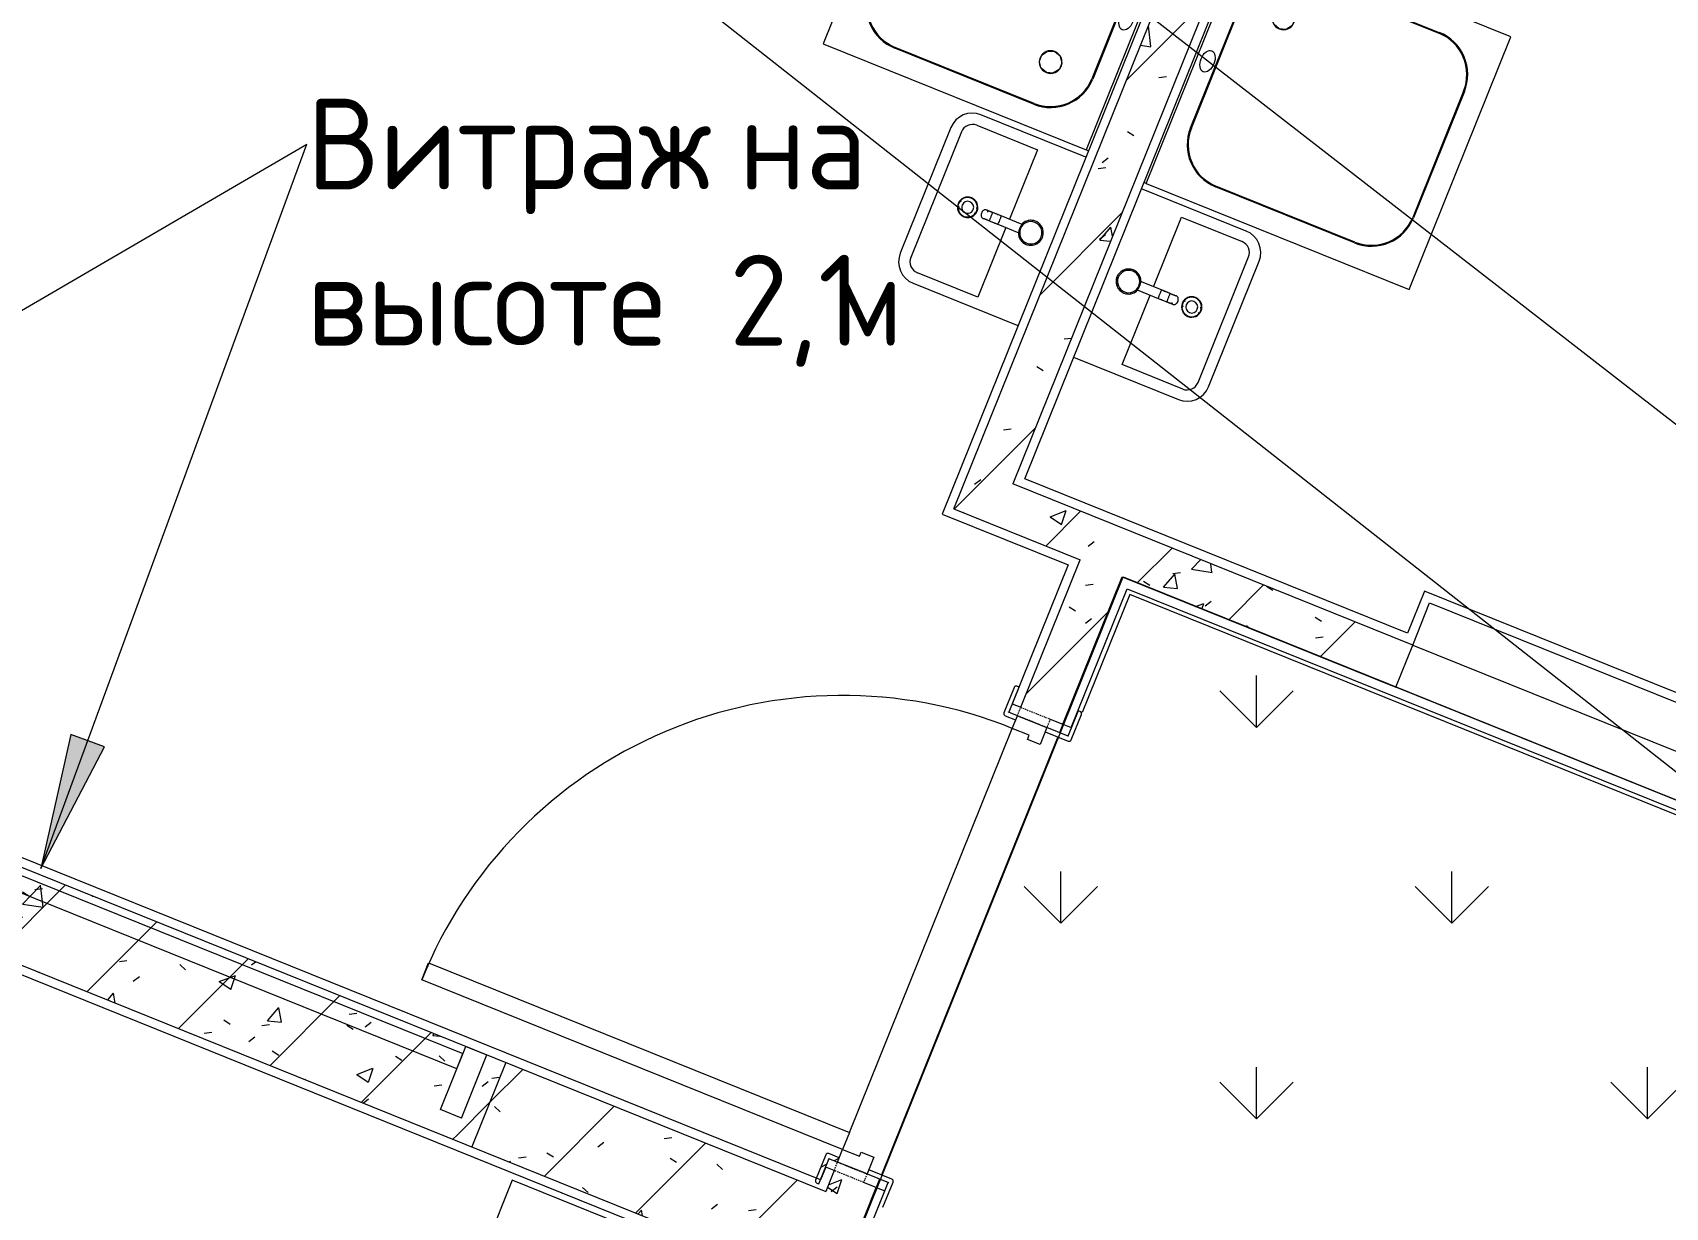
# Model space of a CAD drawing. Header units: millimetres. Extents: x -584918 to 2941280, y 3000189 to 4229862.
# Drawn here: x -424596 to -420998, y 3689583 to 3692171 of the extents above; entities that cross this region are included whole.
import ezdxf

# ---------------------------------------------------------------- set-up
doc = ezdxf.new("R2010")
doc.units = ezdxf.units.MM
doc.linetypes.add('ASVP_Невидимые', pattern=[5, 3, -2])
for name, color, linetype, lineweight in [('Аннотация', 7, 'Continuous', 0), ('Витраж', 7, 'Continuous', 0), ('Двери', 7, 'Continuous', 0), ('Панели витража', 7, 'Continuous', 0), ('Перекрытие', 7, 'Continuous', 0), ('Сантехника', 7, 'Continuous', 0), ('Стены', 7, 'Continuous', 0), ('Стены внутренние', 7, 'Continuous', 0), ('Стены несущие', 7, 'Continuous', 0), ('Стены отделка', 7, 'Continuous', 0), ('Стены разрез', 7, 'Continuous', 0), ('экспертиза ДУ', 1, 'Continuous', 0), ('экспертиза условные обозначения', 1, 'Continuous', 0)]:
    doc.layers.add(name, color=color, linetype=linetype, lineweight=lineweight)
doc.styles.add('GOST Common_1', font='', dxfattribs={"height": 700})
doc.styles.get('GOST Common_1').set_extended_font_data('GOST Common')
pattern_1 = [(45, (-437515.92, 3663725.22), (-141.4214, 141.4214), [])]
pattern_2 = [(50, (-437515.92, 3663725.22), (364.368, -31.8783), [38.1, -419.1]), (355, (-437515.92, 3663725.2), (-70.486, 382.1133), [30.48, -335.28]), (100.451, (-437485.56, 3663722.56), (293.885, 350.2334), [32.38, -356.18]), (46.184, (-437515.92, 3663826.8), (542.1585, -84.086), [57.15, -628.65]), (96.636, (-437470.74, 3663819.8), (474.805, 494.8554), [48.57, -534.27]), (351.184, (-437515.9, 3663826.8), (474.81, 494.85), [45.72, -502.92]), (21, (-437465.12, 3663801.42), (303.2285, -204.5305), [38.1, -419.1]), (326, (-437465.12, 3663801.4), (123.604, 368.376), [30.48, -335.28]), (71.451, (-437439.86, 3663784.37), (426.834, 163.8427), [32.38, -356.18]), (37.5, (-437515.92, 3663725.22), (6.17665, 169.11015), [16.764, -314.452, 16.764, -323.596, -336.55]), (37.5, (-437515.92, 3663725.22), (6.17665, 169.11015), [-671.576, 16.764, -319.786]), (7.5, (-437515.92, 3663725.22), (133.6389, 200.3615), [16.764, -177.292, 16.764, -306.832, -128.27]), (7.5, (-437515.92, 3663725.22), (133.6389, 200.3615), [-517.652, 16.764, -111.506]), (327.5, (-437629.21, 3663725.22), (271.1818, -11.45836), [16.764, -110.236, 16.764, -379.476, -525.78]), (327.5, (-437629.21, 3663725.22), (271.1818, -11.45836), [-523.24, 16.764, -509.016]), (317.5, (-437680, 3663725.22), (296.2585, 50.8528), [16.764, -148.336, 16.764, -246.38, -373.38]), (317.5, (-437680, 3663725.22), (296.2585, 50.8528), [-428.244, 16.764, -356.616])]

# ---------------------------------------------------------------- blocks, each defined once
blk = doc.blocks.new('VK_02_Мойка - Рукомойник-V165-АР Этаж 01')
at = {"layer": 'Сантехника', "color": 253, "true_color": 0xaaaaaa}
for p, q in [((-200, 0), (-200, -249)), ((200, -249), (200, 0)), ((-175, -249), (-175, -105)), ((-175, -105), (-9.9, -105)), ((9.9, -105), (175, -105)), ((175, -105), (175, -249)), ((-149, -275), (149, -275)), ((-149, -300), (149, -300))]:
    blk.add_line(p, q, dxfattribs=at)
for centre, radius, start, end in [((-149, -249), 51, 180, 270), ((-149, -249), 26, 180, 270), ((149, -249), 26, 270, 360), ((149, -249), 51, 270, 360)]:
    blk.add_arc(centre, radius, start, end, dxfattribs=at)
blk = doc.blocks.new('МС_03-03_Смеситель_Однокрановый - МС_03-03_Смеситель_Однокрановый-V166-АР Этаж 01')
at = {"layer": 'Сантехника', "color": 253, "true_color": 0xaaaaaa}
for p, q in [((-10, -24.6), (-10, -74.6)), ((10, -74.6), (10, -24.6)), ((-10, -74.6), (-10, -94.6)), ((-10, -74.6), (-10, -80.8)), ((-10, -83.3), (-10, -98.3)), ((-10, -94.6), (-9.9, -94.6)), ((10, -94.6), (10, -74.6)), ((10, -80.8), (10, -74.6)), ((10, -98.3), (10, -83.3)), ((-10, -108.1), (-10, -109.9)), ((10, -109.9), (10, -108.1))]:
    blk.add_line(p, q, dxfattribs=at)
at = {"layer": 'Сантехника', "color": 253, "true_color": 0xaaaaaa, "flags": 128}
for points in [[(-10, -83.3), (-10, -82), (-10, -80.8)], [(-10, -80.8), (-10, -82), (-10, -83.3)], [(9.9, -94.6), (9.5, -94.6), (8.9, -94.6), (8.1, -94.6), (7.1, -94.6), (5.9, -94.6), (4.5, -94.6), (3.1, -94.6), (1.6, -94.6), (0, -94.6), (-1.6, -94.6), (-3.1, -94.6), (-4.5, -94.6), (-5.9, -94.6), (-7.1, -94.6), (-8.1, -94.6), (-8.9, -94.6), (-9.5, -94.6), (-9.9, -94.6), (-10, -94.6)], [(-10, -108.1), (-10, -104.4), (-10, -98.3)], [(-10, -98.3), (-10, -104.4), (-10, -108.1)], [(-7, -104.8), (-8.1, -105.7), (-9.1, -107), (-9.8, -108.4), (-10, -109.9)], [(10, -109.9), (9.8, -108.4), (9.1, -107)], [(10, -80.8), (10, -82), (10, -83.3)], [(10, -83.3), (10, -82), (10, -80.8)], [(10, -98.3), (10, -104.4), (10, -108.1)], [(10, -108.1), (10, -104.4), (10, -98.3)], [(-10, -109.9), (-9.8, -111.5), (-9.1, -112.9), (-8.1, -114.2), (-6.7, -115.3), (-5, -116.2), (-3.1, -116.8), (-1, -117.2), (1, -117.2), (3.1, -116.8), (5, -116.2), (6.7, -115.3), (8.1, -114.2), (9.1, -112.9), (9.8, -111.5), (10, -109.9)]]:
    blk.add_lwpolyline(points, dxfattribs=at)
at = {"layer": 'Сантехника', "color": 253, "true_color": 0xaaaaaa}
for radius, start, end in [(27.5, 360, 180), (27.5, 165, 180), (27.5, 180, 248.3704), (27.5, 180, 198.023), (27.5, 143.312, 156.6878), (24.5, 360, 180), (24.5, 180, 360), (27.5, 101.9769, 138.0229), (27.5, 83.3119, 96.6877), (27.5, 41.9768, 78.0228), (27.5, 23.3117, 36.6875), (27.5, 0, 18.0226), (27.5, 203.3122, 216.688), (27.5, 221.9771, 248.4991), (27.5, 291.6291, 360), (27.5, 291.5009, 318.0232), (27.5, 323.3125, 336.6883), (27.5, 345, 360)]:
    blk.add_arc((0, 0), radius, start, end, dxfattribs=at)
for points, knots in [([(10, -24.6), (9.8, -24.6), (9.5, -24.6), (9, -24.7), (8.6, -24.8), (8.4, -24.9), (8, -25), (7.4, -25.1), (6.7, -25.3), (6.2, -25.4), (5.9, -25.4), (5.4, -25.5), (4.7, -25.6), (3.7, -25.8), (2.6, -25.9), (0.8, -26), (-0.8, -26), (-2.5, -25.9), (-3.5, -25.8), (-4.4, -25.7), (-5, -25.6), (-5.5, -25.5), (-5.9, -25.4), (-6.2, -25.4), (-6.4, -25.3), (-6.6, -25.3), (-7, -25.2), (-7.5, -25.1), (-8, -25), (-8.3, -24.9), (-8.6, -24.8), (-8.8, -24.8), (-9.1, -24.7), (-9.4, -24.6), (-9.7, -24.6), (-9.9, -24.6), (-10, -24.6)], [-1, -1, -1, -1, -0.958333, -0.916667, -0.895833, -0.885417, -0.875, -0.833333, -0.791667, -0.78125, -0.770833, -0.75, -0.708333, -0.666667, -0.611111, -0.555556, -0.444444, -0.388889, -0.333333, -0.305556, -0.277778, -0.25, -0.236111, -0.222222, -0.215278, -0.208333, -0.194444, -0.166667, -0.138889, -0.125, -0.111111, -0.097222, -0.083333, -0.055556, -0.027778, 0, 0, 0, 0]), ([(-9.9, -74.6), (-9.8, -74.6), (-9.5, -74.5), (-8.9, -74.5), (-8.1, -74.4), (-7.1, -74.4), (-5.5, -74.3), (-2.2, -74.2), (3.3, -74.2), (7.7, -74.4), (9.4, -74.5), (9.8, -74.6), (9.9, -74.6)], [0.05, 0.05, 0.05, 0.05, 0.1, 0.15, 0.2, 0.25, 0.3, 0.4, 0.6, 0.8, 0.9, 0.95, 0.95, 0.95, 0.95])]:
    blk.add_open_spline(points, degree=3, knots=knots, dxfattribs=at)
blk = doc.blocks.new('МС_03-04_Сифон_Бутылочный - Для умывальника_Гофрированный выпуск_DN1-V167-АР Этаж 01')
at = {"layer": 'Сантехника', "color": 253, "true_color": 0xaaaaaa}
for radius, start, end in [(22.5, 0, 180), (22.5, 180, 0), (21.5, 0, 180), (21.5, 180, 0), (20, 158.285, 164.9916), (13.3, 0, 180), (13.3, 180, 0), (20, 15.0084, 21.715), (20, 195.0084, 201.715), (20, 338.285, 344.9916)]:
    blk.add_arc((0, 0), radius, start, end, dxfattribs=at)
blk = doc.blocks.new('VK_02_Мойка - Рукомойник-V168-АР Этаж 01')
at = {"layer": 'Сантехника', "color": 253, "true_color": 0xaaaaaa}
for p, q in [((-200, 0), (-200, -249)), ((200, -249), (200, 0)), ((-175, -249), (-175, -105)), ((-175, -105), (-9.9, -105)), ((9.9, -105), (175, -105)), ((175, -105), (175, -249)), ((-149, -275), (149, -275)), ((-149, -300), (149, -300))]:
    blk.add_line(p, q, dxfattribs=at)
for centre, radius, start, end in [((-149, -249), 51, 180, 270), ((-149, -249), 26, 180, 270), ((149, -249), 26, 270, 360), ((149, -249), 51, 270, 360)]:
    blk.add_arc(centre, radius, start, end, dxfattribs=at)
blk = doc.blocks.new('МС_03-03_Смеситель_Однокрановый - МС_03-03_Смеситель_Однокрановый-V169-АР Этаж 01')
at = {"layer": 'Сантехника', "color": 253, "true_color": 0xaaaaaa}
for p, q in [((-10, -24.6), (-10, -74.6)), ((10, -74.6), (10, -24.6)), ((-10, -74.6), (-10, -94.6)), ((-10, -74.6), (-10, -80.8)), ((-10, -83.3), (-10, -98.3)), ((-10, -94.6), (-9.9, -94.6)), ((10, -94.6), (10, -74.6)), ((10, -80.8), (10, -74.9)), ((10, -98.3), (10, -83.3)), ((-10, -108.1), (-10, -109.9)), ((10, -109.9), (10, -108.1))]:
    blk.add_line(p, q, dxfattribs=at)
at = {"layer": 'Сантехника', "color": 253, "true_color": 0xaaaaaa, "flags": 128}
for points in [[(-10, -83.3), (-10, -82), (-10, -80.8)], [(-10, -80.8), (-10, -82), (-10, -83.3)], [(9.9, -94.6), (9.5, -94.6), (8.9, -94.6), (8.1, -94.6), (7.1, -94.6), (5.9, -94.6), (4.5, -94.6), (3.1, -94.6), (1.6, -94.6), (0, -94.6), (-1.6, -94.6), (-3.1, -94.6), (-4.5, -94.6), (-5.9, -94.6), (-7.1, -94.6), (-8.1, -94.6), (-8.9, -94.6), (-9.5, -94.6), (-9.9, -94.6), (-10, -94.6)], [(-10, -108.1), (-10, -104.4), (-10, -98.3)], [(-10, -98.3), (-10, -104.4), (-10, -108.1)], [(-7, -104.8), (-8.1, -105.7), (-9.1, -107), (-9.8, -108.4), (-10, -109.9)], [(10, -109.9), (9.8, -108.4), (9.1, -107), (9, -106.8)], [(10, -80.8), (10, -82), (10, -83.3)], [(10, -83.3), (10, -82), (10, -80.8)], [(10, -98.3), (10, -104.4), (10, -108.1)], [(10, -108.1), (10, -104.4), (10, -98.3)], [(-10, -109.9), (-9.8, -111.5), (-9.1, -112.9), (-8.1, -114.2), (-6.7, -115.3), (-5, -116.2), (-3.1, -116.8), (-1, -117.2), (1, -117.2), (3.1, -116.8), (5, -116.2), (6.7, -115.3), (8.1, -114.2), (9.1, -112.9), (9.8, -111.5), (10, -109.9)]]:
    blk.add_lwpolyline(points, dxfattribs=at)
at = {"layer": 'Сантехника', "color": 253, "true_color": 0xaaaaaa}
for radius, start, end in [(27.5, 360, 180), (27.5, 165, 180), (27.5, 180, 248.3704), (27.5, 180, 198.023), (27.5, 143.312, 156.6878), (24.5, 360, 180), (24.5, 180, 360), (27.5, 101.9769, 138.0229), (27.5, 83.3119, 96.6877), (27.5, 41.9768, 78.0228), (27.5, 23.3117, 36.6875), (27.5, 0, 18.0226), (27.5, 203.3122, 216.688), (27.5, 221.9771, 248.4991), (27.5, 291.6291, 360), (27.5, 291.5009, 318.0232), (27.5, 323.3125, 336.6883), (27.5, 345, 360)]:
    blk.add_arc((0, 0), radius, start, end, dxfattribs=at)
for points, knots in [([(10, -24.6), (9.8, -24.6), (9.5, -24.6), (9, -24.7), (8.6, -24.8), (8.4, -24.9), (8, -25), (7.4, -25.1), (6.7, -25.3), (6.2, -25.4), (5.9, -25.4), (5.4, -25.5), (4.7, -25.6), (3.7, -25.8), (2.6, -25.9), (0.8, -26), (-0.8, -26), (-2.5, -25.9), (-3.5, -25.8), (-4.4, -25.7), (-5, -25.6), (-5.5, -25.5), (-5.9, -25.4), (-6.2, -25.4), (-6.4, -25.3), (-6.6, -25.3), (-7, -25.2), (-7.5, -25.1), (-8, -25), (-8.3, -24.9), (-8.6, -24.8), (-8.8, -24.8), (-9.1, -24.7), (-9.4, -24.6), (-9.7, -24.6), (-9.9, -24.6), (-10, -24.6)], [-1, -1, -1, -1, -0.958333, -0.916667, -0.895833, -0.885417, -0.875, -0.833333, -0.791667, -0.78125, -0.770833, -0.75, -0.708333, -0.666667, -0.611111, -0.555556, -0.444444, -0.388889, -0.333333, -0.305556, -0.277778, -0.25, -0.236111, -0.222222, -0.215278, -0.208333, -0.194444, -0.166667, -0.138889, -0.125, -0.111111, -0.097222, -0.083333, -0.055556, -0.027778, 0, 0, 0, 0]), ([(-9.9, -74.6), (-9.8, -74.6), (-9.5, -74.5), (-8.9, -74.5), (-8.1, -74.4), (-7.1, -74.4), (-5.5, -74.3), (-2.2, -74.2), (3.3, -74.2), (7.7, -74.4), (9.4, -74.5), (9.8, -74.6), (9.9, -74.6)], [0.05, 0.05, 0.05, 0.05, 0.1, 0.15, 0.2, 0.25, 0.3, 0.4, 0.6, 0.8, 0.9, 0.95, 0.95, 0.95, 0.95])]:
    blk.add_open_spline(points, degree=3, knots=knots, dxfattribs=at)
blk = doc.blocks.new('МС_03-04_Сифон_Бутылочный - Для умывальника_Гофрированный выпуск_DN1-V170-АР Этаж 01')
at = {"layer": 'Сантехника', "color": 253, "true_color": 0xaaaaaa}
for radius, start, end in [(22.5, 0, 180), (22.5, 180, 0), (21.5, 0, 180), (21.5, 180, 0), (20, 158.285, 164.9916), (13.3, 0, 180), (13.3, 180, 0), (20, 15.0084, 21.715), (20, 195.0084, 201.715), (20, 338.285, 344.9916)]:
    blk.add_arc((0, 0), radius, start, end, dxfattribs=at)
blk = doc.blocks.new('VM_Ванная моечная 1-секционная - ГхШ 600х530-1155684-АР Этаж 01')
at = {"layer": 'Сантехника'}
for p, q in [((-300, -5), (-300, 0)), ((300, 0), (300, -5)), ((-300, -5), (-300, -630)), ((-300, -5), (300, -5)), ((300, -630), (300, -5)), ((-150, -50), (150, -50)), ((-150, -52), (150, -52)), ((-250, -480), (-250, -150)), ((-248, -480), (-248, -150)), ((248, -150), (248, -480)), ((250, -150), (250, -480)), ((150, -578), (-150, -578)), ((150, -580), (-150, -580)), ((-300, -630), (300, -630))]:
    blk.add_line(p, q, dxfattribs=at)
at = {"layer": 'Сантехника', "color": 253, "true_color": 0xaaaaaa}
for p, q in [((125, -150), (129.6, -135.9)), ((130.4, -134.9), (141.8, -126.6)), ((142.6, -126.2), (157.4, -126.2)), ((158.2, -126.6), (169.6, -134.9)), ((170.4, -135.9), (175, -150)), ((129.6, -164.1), (125, -150)), ((141.8, -173.4), (130.4, -165.1)), ((157.4, -173.8), (142.6, -173.8)), ((169.6, -165.1), (158.2, -173.4)), ((175, -150), (170.4, -164.1))]:
    blk.add_line(p, q, dxfattribs=at)
at = {"layer": 'Сантехника', "flags": 128}
for points in [[(-25, -30), (-24.5, -27.1), (-23.1, -24.3), (-20.8, -21.7), (-17.7, -19.4), (-13.9, -17.5), (-9.6, -16.1), (-4.9, -15.3), (0, -15), (4.9, -15.3), (9.6, -16.1), (13.9, -17.5), (17.7, -19.4), (20.8, -21.7), (23.1, -24.3), (24.5, -27.1), (25, -30)], [(25, -30), (24.5, -32.9), (23.1, -35.7), (20.8, -38.3), (17.7, -40.6), (13.9, -42.5), (9.6, -43.9), (4.9, -44.7), (0, -45), (-4.9, -44.7), (-9.6, -43.9), (-13.9, -42.5), (-17.7, -40.6), (-20.8, -38.3), (-23.1, -35.7), (-24.5, -32.9), (-25, -30)]]:
    blk.add_lwpolyline(points, dxfattribs=at)
at = {"layer": 'Сантехника'}
for centre, radius, start, end in [((-150, -150), 100, 90, 180), ((-150, -150), 98, 90, 180), ((150, -150), 100, 360, 90), ((150, -150), 98, 0, 90), ((150, -150), 25, 0, 180), ((150, -150), 25, 180, 360), ((-150, -480), 100, 180, 270), ((-150, -480), 98, 180, 270), ((150, -480), 98, 270, 0), ((150, -480), 100, 270, 0)]:
    blk.add_arc(centre, radius, start, end, dxfattribs=at)
blk = doc.blocks.new('ВК_Домодедово_rvt-1-АР Этаж 01')
at = {"layer": 'Сантехника', "color": 253, "lineweight": 9, "true_color": 0xaaaaaa}
for name, p, rotation in [('VM_Ванная моечная 1-секционная - ГхШ 600х530-1155684-АР Этаж 01', (15358.4, 28463.6), 248.0513009164577), ('VM_Ванная моечная 1-секционная - ГхШ 600х530-1155684-АР Этаж 01', (15481.2, 28393.6), 68.05130091645783), ('VK_02_Мойка - Рукомойник-V168-АР Этаж 01', (15165.9, 27985.9), 248.0513009164573), ('МС_03-04_Сифон_Бутылочный - Для умывальника_Гофрированный выпуск_DN1-V170-АР Этаж 01', (14980.4, 28060.7), 338.0513009164573), ('МС_03-03_Смеситель_Однокрановый - МС_03-03_Смеситель_Однокрановый-V169-АР Этаж 01', (15119.6, 28004.6), 248.0513009164573), ('VK_02_Мойка - Рукомойник-V165-АР Этаж 01', (15288.7, 27915.9), 68.05130091645765), ('МС_03-03_Смеситель_Однокрановый - МС_03-03_Смеситель_Однокрановый-V166-АР Этаж 01', (15335, 27897.2), 68.05130091645765), ('МС_03-04_Сифон_Бутылочный - Для умывальника_Гофрированный выпуск_DN1-V167-АР Этаж 01', (15474.2, 27841.2), 158.0513009164576), ('VM_Ванная моечная 1-секционная - ГхШ 600х530-1155684-АР Этаж 01', (14449, 25404.1), 248.0513009164577)]:
    blk.add_blockref(name, p, dxfattribs=dict(at, rotation=rotation))
blk = doc.blocks.new('ASVP_ДверьДеревянная_1 полотно - Входная_внутр_ 1000х2000h_полотно_ Г Пр _950 в свету_-7521749-АР Этаж 01')
at = {"layer": 'Двери', "lineweight": 18}
for p, q in [((-500, 1050), (-460, 1050)), ((-500, 50), (-500, 1050)), ((-460, 1050), (-460, 50)), ((-530, 50), (-500, 50)), ((-530, -20), (-530, 50)), ((-460, 50), (-500, 50)), ((-500, 50), (-500, 10)), ((500, 50), (530, 50)), ((500, 10), (500, 50)), ((530, 50), (530, -20)), ((-500, 10), (-490, 10)), ((-490, 10), (-490, -20)), ((490, 10), (500, 10)), ((490, -20), (490, 10)), ((-490, -20), (-530, -20)), ((530, -20), (490, -20))]:
    blk.add_line(p, q, dxfattribs=at)
at = {"layer": 'Двери', "linetype": 'ASVP_Невидимые', "lineweight": 18}
for p, q in [((-550, 50), (-530, 50)), ((-550, -20), (-550, 50)), ((-530, 50), (-530, -20)), ((530, 50), (550, 50)), ((530, -20), (530, 50)), ((550, 50), (550, -20)), ((-530, -20), (-550, -20)), ((550, -20), (530, -20))]:
    blk.add_line(p, q, dxfattribs=at)
at = {"layer": 'Двери'}
blk.add_arc((-500, 50), 1000, 0, 90, dxfattribs=at)
blk = doc.blocks.new('Системная панель - Cтеклопакет Двухкамерный_36 мм-6369908-АР Этаж 01')
at = {"layer": 'Панели витража', "lineweight": 18}
for p, q in [((-585, 18), (585, 18)), ((-585, -18), (-585, 18)), ((585, -18), (585, 18)), ((585, -18), (-585, -18))]:
    blk.add_line(p, q, dxfattribs=at)
blk = doc.blocks.new('Прямоугольный импост - 50х150 мм-6366573-АР Этаж 01')
at = {"layer": 'Витраж', "lineweight": 18}
for p, q in [((0, 115), (-50, 115)), ((-50, 115), (-50, -35)), ((0, 115), (0, -35)), ((-50, -35), (0, -35))]:
    blk.add_line(p, q, dxfattribs=at)

msp = doc.modelspace()

# ---------------------------------------------------------------- hatches: boundary and pattern name
at = {"layer": 'Аннотация'}
msp.add_hatch(color=256, dxfattribs=at).paths.add_polyline_path([(-424578.2, 3690329.507), (-424437.694, 3690597.496), (-424511.843, 3690624.73)])
at = {"layer": 'Стены'}
h = msp.add_hatch(dxfattribs=at)
h.set_pattern_fill('FP_15', color=256, style=0, pattern_type=2)
h.set_pattern_definition([(216.87, (-437349.324, 3664141.72), (1249.49851, 833.00223), [208.25, -1874.25]), (206.565, (-437099.42, 3664016.77), (-416.5007, -416.5004), [465.661, -465.661]), (198.435, (-437099.42, 3663808.52), (-832.99954, -416.50086), [263.418, -1053.671])])
h.paths.add_polyline_path([(-422859.525, 3689644.1), (-422840.836, 3689690.476), (-422822.285, 3689683.001), (-422818.548, 3689692.276), (-422842.137, 3689701.616), (-422845.562, 3689701.583), (-422848.45, 3689698.336), (-422867.941, 3689647.492)])
h.paths.add_polyline_path([(-422429.82, 3690656.895), (-422426.083, 3690666.171), (-422444.259, 3690674.574), (-422422.206, 3690729.297), (-422426.844, 3690731.166), (-422430.671, 3690731.129), (-422433.35, 3690728.397), (-422455.777, 3690672.746), (-422455.74, 3690668.92), (-422453.008, 3690666.24), (-422437.157, 3690659.852)])
at = {"layer": 'Стены внутренние'}
h = msp.add_hatch(dxfattribs=at)
h.set_pattern_fill('FP_1', color=256, style=0, pattern_type=2)
h.set_pattern_definition(pattern_1)
h.paths.add_polyline_path([(-422435.912, 3691176.86), (-421538.848, 3693402.905), (-421631.6, 3693440.283), (-422528.663, 3691214.237), (-422463.394, 3691187.935)])
h.paths.add_polyline_path([(-421127.695, 3694423.176), (-421052.939, 3694608.68), (-421145.691, 3694646.057), (-421220.446, 3694460.553), (-421145.691, 3694430.428)])
h = msp.add_hatch(dxfattribs=at)
h.set_pattern_fill('FP_2', color=256, style=0, pattern_type=2)
h.set_pattern_definition(pattern_2)
h.paths.add_polyline_path([(-422435.912, 3691176.86), (-421538.848, 3693402.905), (-421631.6, 3693440.283), (-422528.663, 3691214.237), (-422463.394, 3691187.935)])
h.paths.add_polyline_path([(-421127.695, 3694423.176), (-421052.939, 3694608.68), (-421145.691, 3694646.057), (-421220.446, 3694460.553), (-421145.691, 3694430.428)])
h = msp.add_hatch(dxfattribs=at)
h.set_pattern_fill('FP_1', color=256, style=0, pattern_type=2)
h.set_pattern_definition(pattern_1)
h.paths.add_polyline_path([(-421592.146, 3690729.02), (-421554.769, 3690821.772), (-422528.663, 3691214.237), (-422565.268, 3691121.174), (-421653.066, 3690753.57)])
h = msp.add_hatch(dxfattribs=at)
h.set_pattern_fill('FP_2', color=256, style=0, pattern_type=2)
h.set_pattern_definition(pattern_2)
h.paths.add_polyline_path([(-421592.146, 3690729.02), (-421554.769, 3690821.772), (-422528.663, 3691214.237), (-422565.268, 3691121.174), (-421653.066, 3690753.57)])
h = msp.add_hatch(dxfattribs=at)
h.set_pattern_fill('FP_1', color=256, style=0, pattern_type=2)
h.set_pattern_definition(pattern_1)
h.paths.add_polyline_path([(-422793.076, 3689487.945), (-422737.009, 3689627.073), (-422829.761, 3689664.45), (-422885.827, 3689525.322), (-422801.826, 3689491.471)])
h.paths.add_polyline_path([(-422325.855, 3690647.343), (-422195.034, 3690971.975), (-422287.785, 3691009.353), (-422418.607, 3690684.721), (-422337.213, 3690651.92)])
h = msp.add_hatch(dxfattribs=at)
h.set_pattern_fill('FP_2', color=256, style=0, pattern_type=2)
h.set_pattern_definition(pattern_2)
h.paths.add_polyline_path([(-422793.076, 3689487.945), (-422737.009, 3689627.073), (-422829.761, 3689664.45), (-422885.827, 3689525.322), (-422801.826, 3689491.471)])
h.paths.add_polyline_path([(-422325.855, 3690647.343), (-422195.034, 3690971.975), (-422287.785, 3691009.353), (-422418.607, 3690684.721), (-422337.213, 3690651.92)])
h = msp.add_hatch(dxfattribs=at)
h.set_pattern_fill('FP_1', color=256, style=0, pattern_type=2)
h.set_pattern_definition(pattern_1)
h.paths.add_polyline_path([(-423628.119, 3689716.64), (-423553.364, 3689902.144), (-423590.465, 3689917.095), (-423665.22, 3689731.591), (-423642.204, 3689722.316)])
h.paths.add_polyline_path([(-424847.807, 3690208.156), (-424773.052, 3690393.66), (-424796.267, 3690402.935), (-424870.995, 3690217.501), (-424851.545, 3690209.663)])
h = msp.add_hatch(dxfattribs=at)
h.set_pattern_fill('FP_2', color=256, style=0, pattern_type=2)
h.set_pattern_definition(pattern_2)
h.paths.add_polyline_path([(-423628.119, 3689716.64), (-423553.364, 3689902.144), (-423590.465, 3689917.095), (-423665.22, 3689731.591), (-423642.204, 3689722.316)])
h.paths.add_polyline_path([(-424847.807, 3690208.156), (-424773.052, 3690393.66), (-424796.267, 3690402.935), (-424870.995, 3690217.501), (-424851.545, 3690209.663)])
h = msp.add_hatch(dxfattribs=at)
h.set_pattern_fill('FP_1', color=256, style=0, pattern_type=2)
h.set_pattern_definition(pattern_1)
h.paths.add_polyline_path([(-423665.22, 3689731.591), (-423590.465, 3689917.095), (-424773.052, 3690393.66), (-424847.807, 3690208.156), (-423986.028, 3689860.872)])
h = msp.add_hatch(dxfattribs=at)
h.set_pattern_fill('FP_2', color=256, style=0, pattern_type=2)
h.set_pattern_definition(pattern_2)
h.paths.add_polyline_path([(-423665.22, 3689731.591), (-423590.465, 3689917.095), (-424773.052, 3690393.66), (-424847.807, 3690208.156), (-423986.028, 3689860.872)])
h = msp.add_hatch(dxfattribs=at)
h.set_pattern_fill('FP_1', color=256, style=0, pattern_type=2)
h.set_pattern_definition(pattern_1)
h.paths.add_polyline_path([(-422923.205, 3689432.57), (-422848.45, 3689618.074), (-423553.364, 3689902.144), (-423628.119, 3689716.64), (-422941.755, 3689440.046)])
h = msp.add_hatch(dxfattribs=at)
h.set_pattern_fill('FP_2', color=256, style=0, pattern_type=2)
h.set_pattern_definition(pattern_2)
h.paths.add_polyline_path([(-422923.205, 3689432.57), (-422848.45, 3689618.074), (-423553.364, 3689902.144), (-423628.119, 3689716.64), (-422941.755, 3689440.046)])
at = {"layer": 'экспертиза условные обозначения'}
h = msp.add_hatch(dxfattribs=at)
h.set_pattern_fill('GRASS', color=3, scale=24)
h.set_pattern_definition([(90, (-497764.9, 3475975.67), (-431.0523, 431.0523), [114.3, -747.8046]), (45, (-497764.9, 3475975.7), (-431.0523, 431.0523), [114.3, -495.3]), (135, (-497764.9, 3475975.7), (-431.0523, -431.0523), [114.3, -495.3])])
h.paths.add_polyline_path([(-422192.934, 3690971.975), (-411340.963, 3686598.793), (-411901.627, 3685207.514), (-421362.32, 3689020.032), (-424502.041, 3681228.874), (-425893.319, 3681789.538)])

# ---------------------------------------------------------------- linework, layer by layer
at = {"layer": 'Аннотация'}
for p, q in [((-425865.621, 3690832.649), (-423992.08, 3691925.295)), ((-424578.2, 3690329.507), (-423992.08, 3691925.295)), ((-424511.843, 3690624.73), (-424578.2, 3690329.507)), ((-424578.2, 3690329.507), (-424437.694, 3690597.496)), ((-424437.694, 3690597.496), (-424511.843, 3690624.73))]:
    msp.add_line(p, q, dxfattribs=at)
at = {"layer": 'Перекрытие'}
for p, q in [((-421554.769, 3690821.772), (-420905.505, 3690560.129)), ((-422796.121, 3689747.927), (-422437.296, 3690638.345)), ((-422325.855, 3690647.343), (-422333.331, 3690628.793)), ((-422337.068, 3690619.518), (-422725.796, 3689654.898)), ((-422729.534, 3689645.623), (-422737.009, 3689627.073))]:
    msp.add_line(p, q, dxfattribs=at)
at = {"layer": 'Стены внутренние'}
for p, q in [((-422178.421, 3690932.936), (-422283.079, 3690673.231)), ((-419641.657, 3689910.658), (-422178.421, 3690932.936)), ((-422283.079, 3690673.231), (-422287.716, 3690675.1))]:
    msp.add_line(p, q, dxfattribs=at)
at = {"layer": 'Стены несущие'}
for p, q in [((-422566.041, 3691121.485), (-421631.6, 3693440.283)), ((-421538.848, 3693402.905), (-422435.912, 3691176.86)), ((-421554.769, 3690821.772), (-422435.912, 3691176.86)), ((-422566.041, 3691121.485), (-422287.785, 3691009.353)), ((-422418.607, 3690684.721), (-422287.785, 3691009.353)), ((-422325.855, 3690647.343), (-422195.034, 3690971.975)), ((-422195.034, 3690971.975), (-421592.146, 3690729.02)), ((-421592.146, 3690729.02), (-421554.769, 3690821.772)), ((-422353.681, 3690658.557), (-422325.855, 3690647.343)), ((-424796.239, 3690403.004), (-422848.45, 3689618.074)), ((-424870.995, 3690217.501), (-422923.205, 3689432.57)), ((-423553.364, 3689902.144), (-423628.119, 3689716.64)), ((-422829.761, 3689664.45), (-422848.45, 3689618.074)), ((-423278.985, 3688282.17), (-422737.009, 3689627.073)), ((-422737.009, 3689627.073), (-422764.835, 3689638.286))]:
    msp.add_line(p, q, dxfattribs=at)
at = {"layer": 'Стены отделка'}
for p, q in [((-421650.151, 3693447.758), (-422592.067, 3691110.411)), ((-422409.886, 3691187.935), (-421520.298, 3693395.43)), ((-422859.525, 3689644.1), (-427084.373, 3691346.651)), ((-421565.843, 3690847.798), (-422409.886, 3691187.935)), ((-422592.067, 3691110.411), (-422313.811, 3690998.278)), ((-422566.041, 3691121.485), (-422566.041, 3691121.485)), ((-422313.811, 3690998.278), (-422437.157, 3690692.197)), ((-422307.305, 3690639.868), (-422183.959, 3690945.949)), ((-422183.959, 3690945.949), (-419605.456, 3689906.851)), ((-421528.466, 3690940.55), (-421565.843, 3690847.798)), ((-420842.102, 3690663.956), (-421528.466, 3690940.55)), ((-421554.769, 3690821.772), (-421517.391, 3690914.524)), ((-421517.391, 3690914.524), (-420868.128, 3690652.881)), ((-420942.883, 3690467.377), (-421592.146, 3690729.02)), ((-422437.157, 3690692.197), (-422418.607, 3690684.721)), ((-422325.855, 3690647.343), (-422307.305, 3690639.868)), ((-422949.231, 3689421.496), (-425138.176, 3690303.608)), ((-422848.311, 3689671.926), (-422859.525, 3689644.1)), ((-422829.761, 3689664.45), (-422848.311, 3689671.926)), ((-422737.009, 3689627.073), (-422718.459, 3689619.597)), ((-423260.434, 3688274.695), (-422718.459, 3689619.597))]:
    msp.add_line(p, q, dxfattribs=at)
at = {"layer": 'Стены разрез'}
for p, q in [((-422433.35, 3690728.397), (-422455.777, 3690672.746)), ((-422444.259, 3690674.574), (-422422.206, 3690729.297)), ((-422422.206, 3690729.297), (-422426.844, 3690731.166)), ((-422453.008, 3690666.24), (-422429.82, 3690656.895)), ((-422445.561, 3690674.02), (-422445.187, 3690674.947)), ((-422426.083, 3690666.171), (-422445.561, 3690674.02)), ((-422445.187, 3690674.947), (-422444.259, 3690674.574)), ((-422292.354, 3690676.969), (-422314.407, 3690622.245)), ((-422307.374, 3690612.942), (-422284.947, 3690668.593)), ((-422287.716, 3690675.1), (-422292.354, 3690676.969)), ((-422364.894, 3690630.731), (-422313.881, 3690610.173)), ((-422313.853, 3690620.944), (-422361.156, 3690640.006)), ((-422314.407, 3690622.245), (-422313.479, 3690621.871)), ((-422313.479, 3690621.871), (-422313.853, 3690620.944)), ((-422848.242, 3689698.851), (-422870.669, 3689643.2)), ((-422818.548, 3689692.276), (-422841.736, 3689701.62)), ((-422863.262, 3689634.825), (-422841.21, 3689689.549)), ((-422842.137, 3689689.922), (-422841.763, 3689690.85)), ((-422841.21, 3689689.549), (-422842.137, 3689689.922)), ((-422841.763, 3689690.85), (-422822.285, 3689683.001)), ((-422702.608, 3689645.554), (-422753.621, 3689666.111)), ((-422867.9, 3689636.694), (-422863.262, 3689634.825)), ((-422757.359, 3689656.836), (-422710.056, 3689637.774)), ((-422711.357, 3689637.22), (-422733.41, 3689582.496)), ((-422722.266, 3689583.396), (-422699.839, 3689639.047)), ((-422710.429, 3689636.846), (-422711.357, 3689637.22)), ((-422710.056, 3689637.774), (-422710.429, 3689636.846))]:
    msp.add_line(p, q, dxfattribs=at)
for centre, start, end in [((-422428.713, 3690726.529), 68.051301, 158.051301), ((-422451.139, 3690670.877), 158.051301, 248.051301), ((-422289.585, 3690670.462), 338.051301, 68.051301), ((-422312.012, 3690614.811), 248.051301, 338.051301), ((-422843.605, 3689696.983), 68.051301, 158.051301), ((-422866.031, 3689641.331), 158.051301, 248.051301), ((-422704.477, 3689640.916), 338.051301, 68.051301)]:
    msp.add_arc(centre, 5, start, end, dxfattribs=at)
at = {"layer": 'экспертиза ДУ'}
for points in [[(-418296.967, 3688437.976), (-502010.006, 3754232.029)], [(-502010.006, 3754232.029), (-417396.569, 3688529.49)]]:
    msp.add_lwpolyline(points, dxfattribs=at)
at = {"layer": 'экспертиза условные обозначения', "color": 3}
msp.add_lwpolyline([(-422192.934, 3690971.975), (-411340.963, 3686598.793), (-411901.627, 3685207.514), (-421362.32, 3689020.032), (-424502.041, 3681228.874), (-425893.319, 3681789.538), (-422192.934, 3690971.975)], dxfattribs=at)

# ---------------------------------------------------------------- block references
msp.add_blockref('ВК_Домодедово_rvt-1-АР Этаж 01', (-437515.924, 3663725.217))
at = {"layer": 'Витраж', "extrusion": (0, 0, -1), "rotation": 201.9486990835426}
msp.add_blockref('Прямоугольный импост - 50х150 мм-6366573-АР Этаж 01', (423608.185, 3689886.501), dxfattribs=at)
at = {"layer": 'Двери', "rotation": 68.05130091645752}
msp.add_blockref('ASVP_ДверьДеревянная_1 полотно - Входная_внутр_ 1000х2000h_полотно_ Г Пр _950 в свету_-7521749-АР Этаж 01', (-422577.808, 3690155.897), dxfattribs=at)
at = {"layer": 'Панели витража', "rotation": 338.0513009164574}
msp.add_blockref('Системная панель - Cтеклопакет Двухкамерный_36 мм-6369908-АР Этаж 01', (-424197.159, 3690123.849), dxfattribs=at)

# ---------------------------------------------------------------- texts
at = {"layer": 'Аннотация', "char_height": 200, "attachment_point": 1, "style": 'GOST Common_1'}
for s, insert, width in [('Витраж', (-423992.08, 3692025.295), 1075.06294), ('на', (-423039.58, 3692025.295), 339.11381), (' 2,1', (-423182.455, 3691681.337), 425.69606), ('высоте', (-423992.08, 3691681.337), 981.2655), ('\\fGOST Common|b0|i0|c204|p34|;\\W.9;м', (-422831.22, 3691681.337), 180.37969)]:
    msp.add_mtext(s, dxfattribs=dict(at, insert=insert, width=width))

doc.saveas('drawing.dxf')
